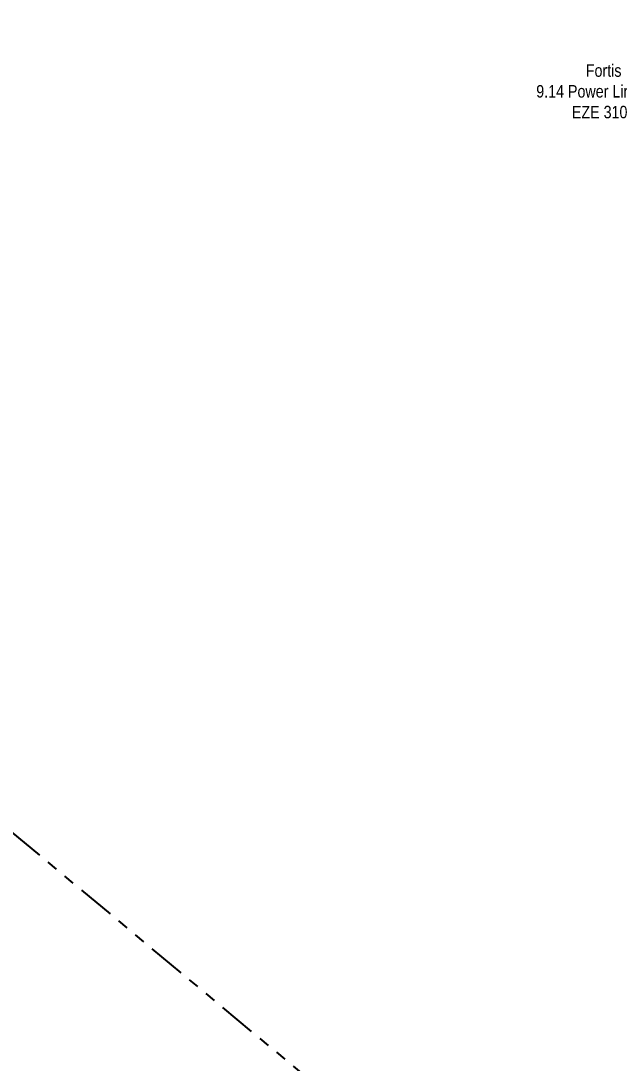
# Model space of a CAD drawing. Extents: x 584872 to 591273, y 5989373 to 5991820.
# Drawn here: x 587023 to 587503, y 5990648 to 5991486 of the extents above; entities that cross this region are included whole.
import ezdxf

# ---------------------------------------------------------------- set-up
doc = ezdxf.new("R2010")
doc.units = 0
doc.header["$LTSCALE"] = 5
doc.header["$PDSIZE"] = 0.5
doc.linetypes.add('foc-DRILLPATH', pattern=[14.75, 6, -1.75, 1.75, -1.75, 1.75, -1.75])
doc.layers.get('Defpoints').update_dxf_attribs({"color": 9})
doc.layers.add('F-EZE-T', color=190, linetype='Continuous', lineweight=9)
doc.layers.add('P-PDRILLPATH', color=12, linetype='foc-DRILLPATH')
doc.styles.add('80CG', font='ARIALN.TTF', dxfattribs={"height": 10})
doc.dimstyles.new('Compass 5 000', dxfattribs={"dimscale": 5, "dimtxt": 9, "dimasz": 2, "dimexe": 0.2, "dimexo": 0.0625, "dimgap": 0.5, "dimtad": 0, "dimtih": 1, "dimtoh": 1, "dimzin": 0, "dimdsep": 46, "dimtxsty": '80CG', "dimcen": 0.1, "dimse1": 1, "dimse2": 1, "dimclrd": 256, "dimclrt": 256, "dimaunit": 1, "dimadec": 4, "dimazin": 0, "dimtfac": 0.06, "dimtofl": 0, "dimtmove": 0, "dimatfit": 1, "dimfxl": 0.2, "dimtolj": 1, "dimtzin": 0, "dimlwd": -1, "dimarcsym": 0})

# ---------------------------------------------------------------- blocks, each defined once
blk = doc.blocks.new('*D73')
at = {"layer": 'Defpoints', "color": 0, "transparency": 16777216}
for p in [(587594.93, 5991365.07), (587586.17, 5991359.89), (587597.81, 5991340.21)]:
    blk.add_point(p, dxfattribs=at)
at = {"layer": 'F-EZE-T', "transparency": 16777216}
for p, q in [((587557.22, 5991428.89), (587547.22, 5991428.89)), ((587589.84, 5991373.68), (587557.22, 5991428.89)), ((587611.65, 5991336.77), (587616.73, 5991328.16))]:
    blk.add_line(p, q, dxfattribs=at)
for points in [[(587591.28, 5991374.53), (587588.41, 5991372.83), (587594.93, 5991365.07)], [(587613.08, 5991337.62), (587610.21, 5991335.92), (587606.56, 5991345.38)]]:
    blk.add_solid(points, dxfattribs=at)
at = {"layer": 'F-EZE-T', "transparency": 16777216, "insert": (587490.88, 5991428.89), "char_height": 10, "attachment_point": 5, "style": '80CG', "bg_fill": 3, "box_fill_scale": 1.1, "bg_fill_color": 256, "bg_fill_true_color": 13158600, "bg_fill_transparency": 0}
blk.add_mtext('\\A1;Fortis\\P9.14 Power Line R/W\\PEZE 3105', dxfattribs=at)

msp = doc.modelspace()

# ---------------------------------------------------------------- linework, layer by layer
at = {"layer": 'P-PDRILLPATH', "flags": 128}
msp.add_lwpolyline([(586526.982, 5990894.69), (586921.37, 5990912.22), (587686.49, 5990275.99)], dxfattribs=at)

# ---------------------------------------------------------------- dimensions: what is measured, and where the dimension line sits
at = {"layer": 'F-EZE-T'}
dim = msp.add_linear_dim(base=(587594.929, 5991365.068), p1=(587597.805, 5991340.208), p2=(587586.173, 5991359.895), angle=120.576579, text='Fortis\\P9.14 Power Line R/W\\PEZE 3105', dimstyle='Compass 5 000', override={"dimtfill": 1}, dxfattribs=at)
dim.commit()
dim.dimension.update_dxf_attribs({"geometry": '*D73', "text_midpoint": (587490.879, 5991428.89), "dimtype": 161})

doc.saveas('drawing.dxf')
